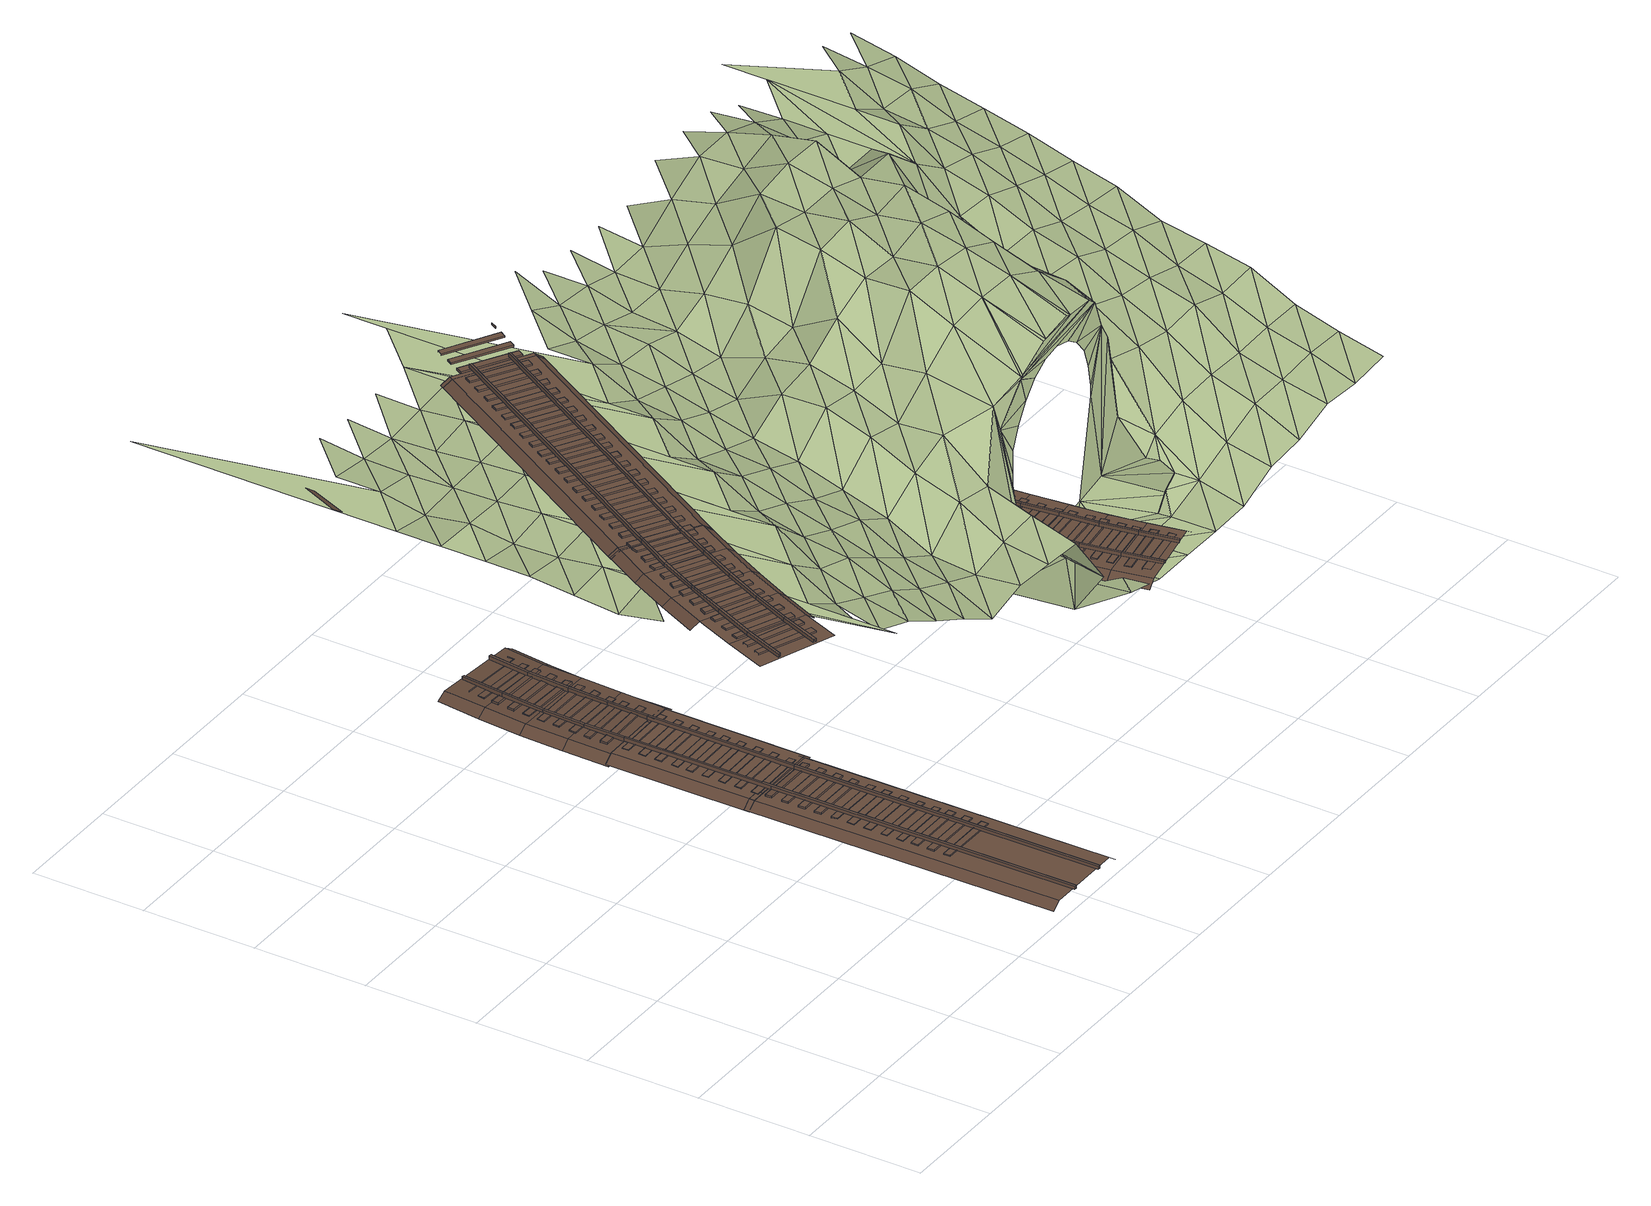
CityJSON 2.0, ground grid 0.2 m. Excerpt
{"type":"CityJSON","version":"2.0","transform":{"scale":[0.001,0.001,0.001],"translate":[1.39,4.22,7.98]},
"CityObjects":{
"railway1":{"type":"Railway","attributes":{"function":"1855"},"geometry":[{"type":"MultiSurface","lod":"3","boundaries":[[[0,1,2,3]],[[4,0,3,5]],[[1,6,7,2]],[[6,4,5,7]],[[8,9,10,11]],[[12,13,14,15]],[[16,17,15,14]],[[18,19,17,16]],[[20,21,22,23]],[[24,25,26,27]],[[28,29,30,31]],[[32,33,31,30]],[[34,35,33,32]],[[3,2,36,37]],[[5,3,37,38]],[[2,7,39,36]],[[7,5,38,39]],[[40,41,42,43]],[[9,44,45,10]],[[46,47,48,49]],[[41,50,51,42]],[[52,40,43,53]],[[50,52,53,51]],[[54,11,10,45]],[[55,8,11,54]],[[56,57,58,59]],[[60,61,62,63]],[[25,64,65,26]],[[23,22,66,57]],[[67,27,26,65]],[[68,24,27,67]],[[29,34,32,30]],[[69,70,71,72]],[[47,73,74,48]],[[75,49,48,74]],[[76,46,49,75]],[[44,55,54,45]],[[37,36,77,78]],[[43,42,79,80]],[[36,39,81,77]],[[38,37,78,82]],[[42,51,83,79]],[[53,43,80,84]],[[39,38,82,81]],[[51,53,84,83]],[[61,85,86,62]],[[87,88,89,90]],[[91,63,62,86]],[[92,60,63,91]],[[64,68,67,65]],[[59,58,93,94]],[[57,66,95,58]],[[70,96,97,71]],[[98,99,100,101]],[[102,72,71,97]],[[103,69,72,102]],[[73,76,75,74]],[[22,104,105,66]],[[88,106,107,89]],[[80,79,108,109]],[[110,111,112,113]],[[84,80,109,114]],[[79,83,115,108]],[[78,77,116,117]],[[118,90,89,107]],[[85,92,91,86]],[[82,78,117,119]],[[77,81,120,116]],[[83,84,114,115]],[[81,82,119,120]],[[121,87,90,118]],[[99,122,123,100]],[[124,101,100,123]],[[125,126,127,128]],[[96,103,102,97]],[[129,98,101,124]],[[94,93,130,131]],[[58,95,132,93]],[[111,133,134,112]],[[66,105,135,95]],[[136,113,112,134]],[[137,138,139,140]],[[106,121,118,107]],[[141,110,113,136]],[[109,108,142,143]],[[108,115,144,142]],[[114,109,143,145]],[[115,114,145,144]],[[126,146,147,127]],[[117,116,148,149]],[[131,130,150,151]],[[116,120,152,148]],[[119,117,149,153]],[[120,119,153,152]],[[122,129,124,123]],[[154,128,127,147]],[[155,156,157,158]],[[159,125,128,154]],[[160,161,162,163]],[[138,164,165,139]],[[166,140,139,165]],[[133,141,136,134]],[[93,132,167,130]],[[168,137,140,166]],[[169,170,171,172]],[[149,148,173,174]],[[95,135,175,132]],[[148,152,176,173]],[[152,153,177,176]],[[178,179,180,181]],[[156,182,183,157]],[[146,159,154,147]],[[184,158,157,183]],[[143,142,185,186]],[[187,155,158,184]],[[145,143,186,188]],[[142,144,189,185]],[[144,145,188,189]],[[161,190,191,162]],[[192,193,194,195]],[[162,191,196,163]],[[130,167,197,150]],[[197,198,151,150]],[[199,160,163,196]],[[164,168,166,165]],[[200,201,202,203]],[[179,204,205,180]],[[186,185,206,207]],[[185,189,208,206]],[[180,205,209,181]],[[189,188,210,208]],[[182,187,184,183]],[[211,178,181,209]],[[212,213,214,215]],[[132,175,216,167]],[[190,199,196,191]],[[201,217,218,202]],[[202,218,219,203]],[[220,200,203,219]],[[221,222,223,224]],[[167,216,198,197]],[[204,211,209,205]],[[213,225,226,214]],[[214,226,227,215]],[[228,212,215,227]],[[229,230,231,232]],[[217,220,219,218]],[[222,233,234,223]],[[223,234,235,224]],[[236,221,224,235]],[[237,238,239,240]],[[225,228,227,226]],[[230,241,242,231]],[[231,242,243,232]],[[244,229,232,243]],[[245,246,247,248]],[[233,236,235,234]],[[238,249,250,239]],[[239,250,251,240]],[[252,237,240,251]],[[253,254,255,256]],[[257,195,192,258]],[[241,244,243,242]],[[246,259,260,247]],[[247,260,261,248]],[[262,245,248,261]],[[263,264,265,266]],[[249,252,251,250]],[[254,267,268,255]],[[255,268,269,256]],[[270,271,272,273]],[[274,253,256,269]],[[275,276,277,278]],[[279,278,277,280]],[[281,279,280,282]],[[259,262,261,260]],[[264,283,284,265]],[[265,284,285,266]],[[286,287,288,289]],[[290,263,266,285]],[[291,258,192,193]],[[271,292,293,272]],[[267,274,269,268]],[[272,293,294,273]],[[295,270,273,294]],[[296,297,298,299]],[[300,301,186,185]],[[302,300,185,189]],[[303,302,189,188]],[[287,304,305,288]],[[283,290,285,284]],[[288,305,306,289]],[[307,286,289,306]],[[308,309,310,311]],[[292,295,294,293]],[[297,312,313,298]],[[194,314,291,193]],[[298,313,315,299]],[[316,296,299,315]],[[317,318,319,320]],[[304,307,306,305]],[[309,321,322,310]],[[310,322,323,311]],[[324,308,311,323]],[[325,326,327,328]],[[312,316,315,313]],[[318,329,330,319]],[[319,330,331,320]],[[332,317,320,331]],[[333,334,335,336]],[[321,324,323,322]],[[326,337,338,327]],[[327,338,339,328]],[[340,325,328,339]],[[341,342,343,344]],[[329,332,331,330]],[[334,345,346,335]],[[335,346,347,336]],[[348,333,336,347]],[[349,350,351,352]],[[337,340,339,338]],[[342,353,354,343]],[[343,354,355,344]],[[356,341,344,355]],[[357,358,359,360]],[[345,348,347,346]],[[350,361,362,351]],[[351,362,363,352]],[[364,349,352,363]],[[365,366,367,368]],[[369,370,371,372]],[[353,356,355,354]],[[358,373,374,359]],[[258,291,314,257]],[[375,360,359,374]],[[376,357,360,375]],[[361,364,363,362]],[[366,377,378,367]],[[379,368,367,378]],[[380,365,368,379]],[[373,376,375,374]],[[381,382,383,384]],[[385,386,384,383]],[[387,388,386,385]],[[377,380,379,378]],[[382,387,385,383]],[[389,390,391,392]]]}]},
"terrain1":{"type":"TINRelief","geometry":[{"type":"CompositeSurface","lod":"3","boundaries":[[[393,394,395]],[[396,397,394]],[[396,394,393]],[[398,399,397]],[[400,399,401]],[[393,402,396]],[[398,397,396]],[[403,401,399]],[[404,402,405]],[[406,407,405]],[[403,399,398]],[[408,400,401]],[[396,402,404]],[[404,405,407]],[[408,401,403]],[[409,410,400]],[[404,398,396]],[[411,407,406]],[[408,409,400]],[[412,400,410]],[[413,407,411]],[[413,403,398]],[[404,407,413]],[[414,410,409]],[[415,406,416]],[[413,398,404]],[[417,408,403]],[[412,410,414]],[[415,416,418]],[[419,411,406]],[[417,403,413]],[[420,409,408]],[[419,406,415]],[[420,408,417]],[[421,414,409]],[[413,411,422]],[[423,411,419]],[[420,421,409]],[[424,415,418]],[[425,426,414]],[[422,411,423]],[[422,417,413]],[[425,414,421]],[[427,424,418]],[[428,419,415]],[[429,420,417]],[[428,415,424]],[[430,426,425]],[[431,423,419]],[[429,417,422]],[[420,432,421]],[[431,419,428]],[[433,434,423]],[[435,420,429]],[[432,425,421]],[[436,424,427]],[[437,423,434]],[[432,420,435]],[[422,423,437]],[[433,423,431]],[[436,427,438]],[[439,428,424]],[[437,429,422]],[[440,434,433]],[[436,439,424]],[[441,425,432]],[[442,431,428]],[[443,435,429]],[[443,434,440]],[[437,434,443]],[[442,428,439]],[[444,433,431]],[[443,429,437]],[[445,436,438]],[[446,432,435]],[[444,431,442]],[[447,440,433]],[[446,435,443]],[[445,438,448]],[[449,439,436]],[[447,433,444]],[[450,451,440]],[[449,436,445]],[[446,452,432]],[[453,442,439]],[[454,440,451]],[[450,440,447]],[[443,440,454]],[[449,453,439]],[[455,444,442]],[[456,445,448]],[[454,446,443]],[[457,451,450]],[[455,442,453]],[[458,447,444]],[[456,448,459]],[[460,451,457]],[[461,449,445]],[[454,451,460]],[[458,444,455]],[[462,450,447]],[[461,445,456]],[[460,446,454]],[[463,453,449]],[[462,447,458]],[[464,457,450]],[[460,457,465]],[[463,449,461]],[[466,455,453]],[[467,456,459]],[[464,450,462]],[[468,465,457]],[[463,466,453]],[[469,458,455]],[[467,459,470]],[[471,461,456]],[[468,457,464]],[[460,465,472]],[[469,455,466]],[[473,462,458]],[[471,456,467]],[[474,463,461]],[[468,475,465]],[[473,458,469]],[[476,464,462]],[[474,461,471]],[[477,465,475]],[[478,466,463]],[[479,467,470]],[[476,462,473]],[[480,468,464]],[[478,463,474]],[[481,469,466]],[[482,479,470]],[[483,471,467]],[[480,464,476]],[[484,475,468]],[[478,481,466]],[[485,473,469]],[[483,467,479]],[[486,474,471]],[[484,468,480]],[[487,488,475]],[[485,469,481]],[[489,476,473]],[[486,471,483]],[[490,475,488]],[[491,478,474]],[[484,487,475]],[[479,482,492]],[[489,473,485]],[[493,480,476]],[[491,474,486]],[[494,481,478]],[[492,482,495]],[[496,488,487]],[[497,483,479]],[[493,476,489]],[[498,484,480]],[[494,478,491]],[[499,485,481]],[[497,479,492]],[[500,486,483]],[[498,480,493]],[[501,487,484]],[[494,499,481]],[[502,492,495]],[[500,483,497]],[[503,489,485]],[[504,505,495]],[[502,495,505]],[[506,491,486]],[[501,484,498]],[[507,492,502]],[[507,497,492]],[[504,502,505]],[[508,496,487]],[[503,485,499]],[[506,486,500]],[[502,504,509]],[[510,493,489]],[[497,507,511]],[[502,509,507]],[[512,497,511]],[[512,500,497]],[[507,509,511]],[[513,494,491]],[[511,509,512]],[[500,512,514]],[[501,508,487]],[[512,509,514]],[[510,489,503]],[[515,498,493]],[[513,491,506]],[[516,504,517]],[[518,499,494]],[[504,519,509]],[[520,496,508]],[[500,514,521]],[[515,501,498]],[[519,514,509]],[[514,522,523]],[[514,523,524]],[[515,493,510]],[[514,524,525]],[[518,494,513]],[[519,504,516]],[[514,519,522]],[[526,503,499]],[[527,506,500]],[[500,521,528]],[[514,525,529]],[[514,529,521]],[[530,508,501]],[[527,500,528]],[[518,526,499]],[[501,515,531]],[[532,516,517]],[[533,510,503]],[[534,513,506]],[[528,521,535]],[[536,528,535]],[[532,517,537]],[[530,501,531]],[[533,503,526]],[[532,519,516]],[[538,515,510]],[[521,539,535]],[[534,506,527]],[[521,529,539]],[[540,518,513]],[[530,541,508]],[[538,510,533]],[[542,531,515]],[[543,519,532]],[[536,544,528]],[[540,513,534]],[[526,518,545]],[[535,539,546]],[[544,527,528]],[[547,532,537]],[[542,515,538]],[[548,530,531]],[[545,518,540]],[[544,536,549]],[[550,533,526]],[[551,534,527]],[[552,543,532]],[[548,531,542]],[[535,553,536]],[[550,526,545]],[[536,554,549]],[[552,532,547]],[[555,538,533]],[[556,519,543]],[[557,544,549]],[[551,527,544]],[[558,540,534]],[[559,530,548]],[[555,533,550]],[[549,560,557]],[[561,543,552]],[[562,542,538]],[[535,546,563]],[[558,534,551]],[[564,545,540]],[[544,557,565]],[[566,552,547]],[[562,538,555]],[[567,548,542]],[[549,554,560]],[[556,543,561]],[[536,553,554]],[[564,540,558]],[[568,550,545]],[[565,557,560]],[[569,561,552]],[[570,551,544]],[[567,542,562]],[[571,563,546]],[[568,545,564]],[[566,569,552]],[[553,535,563]],[[572,555,550]],[[570,544,565]],[[554,565,560]],[[573,558,551]],[[574,548,567]],[[575,561,569]],[[576,563,571]],[[575,556,561]],[[568,572,550]],[[577,562,555]],[[570,573,551]],[[578,564,558]],[[579,563,576]],[[565,554,580]],[[577,555,572]],[[581,575,569]],[[582,567,562]],[[583,569,566]],[[578,558,573]],[[584,568,564]],[[585,556,575]],[[553,580,554]],[[586,570,565]],[[587,575,581]],[[582,562,577]],[[583,566,588]],[[583,581,569]],[[589,590,579]],[[584,564,578]],[[575,587,585]],[[591,592,556]],[[593,572,568]],[[579,590,563]],[[594,590,589]],[[586,565,580]],[[585,591,556]],[[595,573,570]],[[596,590,594]],[[581,583,587]],[[597,567,582]],[[592,590,596]],[[584,593,568]],[[598,577,572]],[[587,591,585]],[[592,591,590]],[[591,587,599]],[[595,570,586]],[[591,599,600]],[[601,599,587]],[[602,578,573]],[[587,583,601]],[[601,600,599]],[[591,600,603]],[[604,553,563]],[[591,603,605]],[[601,603,600]],[[553,604,580]],[[591,605,590]],[[598,572,593]],[[606,583,588]],[[607,582,577]],[[605,603,608]],[[595,602,573]],[[608,590,605]],[[590,604,563]],[[603,601,608]],[[609,584,578]],[[610,586,580]],[[606,588,611]],[[598,607,577]],[[612,601,583]],[[604,590,608]],[[609,578,602]],[[613,593,584]],[[604,610,580]],[[614,595,586]],[[612,583,606]],[[615,582,607]],[[608,601,616]],[[613,584,609]],[[617,598,593]],[[614,586,610]],[[602,595,618]],[[612,616,601]],[[604,608,619]],[[613,617,593]],[[620,606,611]],[[621,607,598]],[[618,595,614]],[[622,609,602]],[[619,608,616]],[[623,610,604]],[[624,620,611]],[[621,598,617]],[[625,612,606]],[[622,602,618]],[[613,609,626]],[[623,604,619]],[[627,614,610]],[[625,606,620]],[[621,628,607]],[[629,616,612]],[[626,609,622]],[[630,617,613]],[[623,627,610]],[[631,618,614]],[[629,612,625]],[[632,619,616]],[[630,613,626]],[[633,620,624]],[[634,621,617]],[[631,614,627]],[[622,618,635]],[[629,632,616]],[[636,623,619]],[[630,634,617]],[[633,624,637]],[[638,625,620]],[[635,618,631]],[[639,626,622]],[[636,619,632]],[[640,627,623]],[[633,638,620]],[[641,621,634]],[[642,629,625]],[[635,639,622]],[[643,630,626]],[[640,623,636]],[[644,631,627]],[[642,625,638]],[[645,632,629]],[[639,643,626]],[[646,634,630]],[[647,633,637]],[[640,644,627]],[[648,635,631]],[[645,629,642]],[[643,639,635]],[[649,636,632]],[[643,646,630]],[[647,637,650]],[[651,638,633]],[[648,631,644]],[[645,649,632]],[[652,640,636]],[[653,634,646]],[[651,633,647]],[[654,642,638]],[[655,635,648]],[[652,636,649]],[[656,643,635]],[[657,644,640]],[[658,635,655]],[[651,654,638]],[[659,645,642]],[[660,647,650]],[[657,640,652]],[[643,656,646]],[[661,648,644]],[[656,635,658]],[[659,642,654]],[[662,649,645]],[[663,660,650]],[[664,651,647]],[[657,661,644]],[[665,655,648]],[[662,645,659]],[[666,652,649]],[[664,647,660]],[[667,654,651]],[[665,648,661]],[[668,658,655]],[[662,666,649]],[[669,657,652]],[[667,651,664]],[[670,659,654]],[[668,655,665]],[[669,652,666]],[[671,661,657]],[[667,670,654]],[[672,658,673]],[[674,662,659]],[[668,673,658]],[[671,657,669]],[[675,665,661]],[[674,659,670]],[[676,666,662]],[[671,675,661]],[[677,668,665]],[[676,662,674]],[[678,669,666]],[[677,665,675]],[[679,673,668]],[[676,678,666]],[[680,671,669]],[[679,668,677]],[[680,669,678]],[[681,675,671]],[[679,682,673]],[[681,671,680]],[[683,677,675]],[[681,683,675]],[[684,679,677]],[[684,677,683]],[[685,679,684]]]}]},
"railway2":{"type":"Railway","attributes":{"function":"1855"},"geometry":[{"type":"MultiSurface","lod":"3","boundaries":[[[686,687,688,689]],[[690,691,692,693]],[[694,695,696,697]],[[698,699,700,701]],[[702,703,704,705]],[[706,707,708,709]],[[710,711,712,713]],[[714,711,710,715]],[[715,716,717,714]],[[718,719,720,721]],[[722,723,724,725]],[[691,726,727,692]],[[728,693,692,727]],[[729,690,693,728]],[[730,731,732,733]],[[695,734,735,696]],[[736,697,696,735]],[[737,694,697,736]],[[699,738,739,700]],[[740,741,742,743]],[[744,701,700,739]],[[689,688,745,746]],[[747,698,701,744]],[[703,748,749,704]],[[750,751,752,753]],[[754,705,704,749]],[[755,702,705,754]],[[707,756,757,708]],[[758,759,760,761]],[[762,709,708,757]],[[763,706,709,762]],[[719,764,765,720]],[[766,767,768,769]],[[770,721,720,765]],[[771,718,721,770]],[[772,773,774,775]],[[776,777,778,779]],[[723,780,781,724]],[[782,783,776,779]],[[784,725,724,781]],[[785,783,782,786]],[[726,729,728,727]],[[787,722,725,784]],[[788,789,790,791]],[[792,793,794,795]],[[731,796,797,732]],[[798,733,732,797]],[[799,730,733,798]],[[734,737,736,735]],[[800,801,802,803]],[[741,804,805,742]],[[806,743,742,805]],[[738,747,744,739]],[[807,740,743,806]],[[808,809,810,811]],[[751,812,813,752]],[[814,753,752,813]],[[748,755,754,749]],[[815,750,753,814]],[[816,817,818,819]],[[759,820,821,760]],[[822,761,760,821]],[[756,763,762,757]],[[823,758,761,822]],[[824,825,826,827]],[[767,828,829,768]],[[830,769,768,829]],[[764,771,770,765]],[[831,766,769,830]],[[745,832,833,746]],[[834,794,793,835]],[[773,836,837,774]],[[838,839,840,841]],[[842,843,844,845]],[[746,689,686,833]],[[846,775,774,837]],[[847,842,845,848]],[[849,772,775,846]],[[850,847,848,851]],[[780,787,784,781]],[[852,853,854,855]],[[856,857,858,859]],[[789,860,861,790]],[[862,791,790,861]],[[863,788,791,862]],[[796,799,798,797]],[[801,864,865,802]],[[866,867,868,869]],[[870,803,802,865]],[[871,800,803,870]],[[804,807,806,805]],[[809,872,873,810]],[[874,811,810,873]],[[875,808,811,874]],[[876,877,878,879]],[[812,815,814,813]],[[817,880,881,818]],[[855,854,882,883]],[[884,819,818,881]],[[795,794,834,885]],[[886,816,819,884]],[[887,888,889,890]],[[820,823,822,821]],[[825,891,892,826]],[[893,827,826,892]],[[894,824,827,893]],[[895,896,897,898]],[[828,831,830,829]],[[899,900,901,902]],[[900,903,904,901]],[[839,905,906,840]],[[903,907,908,904]],[[909,841,840,906]],[[836,849,846,837]],[[910,838,841,909]],[[911,912,913,914]],[[857,915,916,858]],[[917,859,858,916]],[[918,856,859,917]],[[860,863,862,861]],[[883,882,919,920]],[[921,922,923,924]],[[925,926,924,923]],[[867,927,928,868]],[[929,930,931,932]],[[933,926,925,934]],[[935,869,868,928]],[[936,866,869,935]],[[864,871,870,865]],[[937,938,853,852]],[[885,795,792,939]],[[902,901,940,941]],[[901,904,942,940]],[[904,908,943,942]],[[944,945,946,947]],[[872,875,874,873]],[[877,948,949,878]],[[950,879,878,949]],[[951,876,879,950]],[[853,938,952,854]],[[953,954,955,956]],[[880,886,884,881]],[[888,957,958,889]],[[959,890,889,958]],[[960,887,890,959]],[[920,919,961,962]],[[891,894,893,892]],[[896,963,964,897]],[[965,898,897,964]],[[966,967,968,969]],[[970,895,898,965]],[[941,940,971,972]],[[940,942,973,971]],[[905,910,909,906]],[[942,943,974,973]],[[912,975,976,913]],[[977,978,931,930]],[[979,914,913,976]],[[854,952,980,882]],[[981,982,983,984]],[[985,911,914,979]],[[915,918,917,916]],[[986,987,988,989]],[[885,834,835,939]],[[987,990,991,988]],[[990,992,993,991]],[[994,932,931,978]],[[995,929,932,994]],[[927,936,935,928]],[[945,996,997,946]],[[998,947,946,997]],[[999,944,947,998]],[[972,971,1000,1001]],[[948,951,950,949]],[[971,973,1002,1000]],[[973,974,1003,1002]],[[954,1004,1005,955]],[[882,980,1006,919]],[[989,988,1007,1008]],[[1009,956,955,1005]],[[988,991,1010,1007]],[[1011,953,956,1009]],[[991,993,1012,1010]],[[957,960,959,958]],[[967,1013,1014,968]],[[963,970,965,964]],[[1015,969,968,1014]],[[1016,966,969,1015]],[[982,1017,1018,983]],[[975,985,979,976]],[[1019,984,983,1018]],[[938,937,1020,952]],[[1021,981,984,1019]],[[1008,1007,1022,1023]],[[1007,1010,1024,1022]],[[919,1006,1025,961]],[[1010,1012,1026,1024]],[[977,995,994,978]],[[1027,1028,1029,1030]],[[996,999,998,997]],[[952,1020,1031,980]],[[1004,1011,1009,1005]],[[1023,1022,1032,1033]],[[1022,1024,1034,1032]],[[1024,1026,1035,1034]],[[1013,1016,1015,1014]],[[1017,1021,1019,1018]],[[980,1031,1036,1006]],[[1028,1037,1038,1029]],[[1006,1036,1039,1025]]]}]},
"railway3":{"type":"Railway","attributes":{"function":"1855"},"geometry":[{"type":"MultiSurface","lod":"3","boundaries":[[[1040,1041,1042,1043]],[[1043,1042,1044,1045]],[[1045,1044,1046,1047]],[[1048,1049,1050,1051]],[[1052,1053,1054,1055]],[[1056,1057,1058,1059]],[[1047,1046,1060,1061]],[[1062,1063,1064,1065]],[[1066,1067,1068,1069]],[[1070,1071,1072,1073]],[[1067,1074,1075,1068]],[[1074,1076,1077,1075]],[[1078,1079,1080,1081]],[[1061,1060,1082,1083]],[[1069,1068,1084,1085]],[[1068,1075,1086,1084]],[[1087,1088,1089,1090]],[[1075,1077,1091,1086]],[[1092,1093,1094,1095]],[[1085,1084,1096,1097]],[[1084,1086,1098,1096]],[[1083,1082,1099,1100]],[[1086,1091,1101,1098]],[[1102,1103,1104,1105]],[[1106,1107,1108,1109]],[[1110,1111,1112,1113]],[[1097,1096,1114,1115]],[[1116,1117,1111,1110]],[[1041,1118,1119,1042]],[[1049,1120,1121,1050]],[[1096,1098,1122,1114]],[[1123,1051,1050,1121]],[[1124,1048,1051,1123]],[[1098,1101,1125,1122]],[[1126,1127,1128,1129]],[[1053,1130,1131,1054]],[[1132,1055,1054,1131]],[[1133,1052,1055,1132]],[[1057,1134,1135,1058]],[[1042,1119,1136,1044]],[[1137,1059,1058,1135]],[[1138,1056,1059,1137]],[[1139,1140,1141,1142]],[[1063,1143,1144,1064]],[[1145,1065,1064,1144]],[[1146,1062,1065,1145]],[[1115,1114,1147,1148]],[[1114,1122,1149,1147]],[[1071,1150,1151,1072]],[[1152,1073,1072,1151]],[[1122,1125,1153,1149]],[[1154,1070,1073,1152]],[[1155,1156,1157,1158]],[[1044,1136,1159,1046]],[[1079,1160,1161,1080]],[[1162,1081,1080,1161]],[[1163,1078,1081,1162]],[[1088,1164,1165,1089]],[[1166,1090,1089,1165]],[[1148,1147,1167,1168]],[[1169,1087,1090,1166]],[[1170,1171,1172,1173]],[[1147,1149,1174,1167]],[[1171,1175,1176,1172]],[[1149,1153,1177,1174]],[[1093,1178,1179,1094]],[[1046,1159,1180,1060]],[[1175,1181,1182,1176]],[[1183,1095,1094,1179]],[[1184,1092,1095,1183]],[[1173,1172,1185,1186]],[[1103,1187,1188,1104]],[[1172,1176,1189,1185]],[[1190,1105,1104,1188]],[[1191,1102,1105,1190]],[[1176,1182,1192,1189]],[[1107,1193,1194,1108]],[[1195,1109,1108,1194]],[[1196,1106,1109,1195]],[[1060,1180,1197,1082]],[[1186,1185,1198,1199]],[[1200,1116,1110,1113]],[[1185,1189,1201,1198]],[[1127,1202,1203,1128]],[[1120,1124,1123,1121]],[[1189,1192,1204,1201]],[[1205,1129,1128,1203]],[[1206,1126,1129,1205]],[[1130,1133,1132,1131]],[[1140,1207,1208,1141]],[[1134,1138,1137,1135]],[[1209,1142,1141,1208]],[[1082,1197,1210,1099]],[[1199,1198,1211,1212]],[[1213,1139,1142,1209]],[[1198,1201,1214,1211]],[[1143,1146,1145,1144]],[[1201,1204,1215,1214]],[[1156,1216,1217,1157]],[[1210,1218,1100,1099]],[[1219,1158,1157,1217]],[[1150,1154,1152,1151]],[[1220,1155,1158,1219]],[[1160,1163,1162,1161]],[[1118,1221,1222,1119]],[[1212,1211,1223,1224]],[[1164,1169,1166,1165]],[[1211,1214,1225,1223]],[[1214,1215,1226,1225]],[[1178,1184,1183,1179]],[[1119,1222,1227,1136]],[[1224,1223,1228,1229]],[[1187,1191,1190,1188]],[[1223,1225,1230,1228]],[[1225,1226,1231,1230]],[[1136,1227,1232,1159]],[[1193,1196,1195,1194]],[[1202,1206,1205,1203]],[[1159,1232,1233,1180]],[[1207,1213,1209,1208]],[[1216,1220,1219,1217]],[[1180,1233,1234,1197]],[[1197,1234,1218,1210]]]}]},
"railway4":{"type":"Railway","attributes":{"function":"1855"},"geometry":[{"type":"MultiSurface","lod":"3","boundaries":[[[1235,1236,1237,1238]],[[1239,1240,1241,1242]],[[1238,1237,1243,1244]],[[1245,1246,1247,1248]],[[1249,1250,1251,1252]],[[1253,1254,1255,1256]],[[1254,1257,1258,1255]],[[1257,1259,1260,1258]],[[1244,1243,1261,1262]],[[1263,1264,1265,1266]],[[1267,1268,1269,1270]],[[1271,1272,1236,1235]],[[1273,1274,1275,1276]],[[1240,1277,1278,1241]],[[1240,1239,1279,1277]],[[1280,1242,1241,1278]],[[1279,1239,1242,1280]],[[1262,1261,1281,1282]],[[1236,1272,1283,1237]],[[1256,1255,1284,1285]],[[1255,1258,1286,1284]],[[1246,1287,1288,1247]],[[1258,1260,1289,1286]],[[1290,1291,1292,1293]],[[1246,1245,1294,1287]],[[1295,1248,1247,1288]],[[1294,1245,1248,1295]],[[1250,1296,1297,1251]],[[1298,1252,1251,1297]],[[1250,1249,1299,1296]],[[1300,1301,1302,1303]],[[1299,1249,1252,1298]],[[1237,1283,1304,1243]],[[1264,1305,1306,1265]],[[1264,1263,1307,1305]],[[1308,1266,1265,1306]],[[1307,1263,1266,1308]],[[1309,1310,1311,1312]],[[1313,1314,1315,1316]],[[1282,1281,1317,1318]],[[1314,1319,1320,1315]],[[1319,1321,1322,1320]],[[1268,1323,1324,1269]],[[1268,1267,1325,1323]],[[1326,1270,1269,1324]],[[1325,1267,1270,1326]],[[1285,1284,1327,1328]],[[1329,1330,1331,1332]],[[1284,1286,1333,1327]],[[1286,1289,1334,1333]],[[1274,1335,1336,1275]],[[1337,1276,1275,1336]],[[1274,1273,1338,1335]],[[1243,1304,1339,1261]],[[1338,1273,1276,1337]],[[1277,1279,1280,1278]],[[1340,1341,1342,1343]],[[1316,1315,1344,1345]],[[1291,1346,1347,1292]],[[1315,1320,1348,1344]],[[1291,1290,1349,1346]],[[1350,1293,1292,1347]],[[1320,1322,1351,1348]],[[1349,1290,1293,1350]],[[1287,1294,1295,1288]],[[1318,1317,1352,1353]],[[1301,1354,1355,1302]],[[1356,1357,1358,1359]],[[1296,1299,1298,1297]],[[1360,1303,1302,1355]],[[1301,1300,1361,1354]],[[1328,1327,1362,1363]],[[1361,1300,1303,1360]],[[1327,1333,1364,1362]],[[1333,1334,1365,1364]],[[1261,1339,1366,1281]],[[1310,1367,1368,1311]],[[1272,1271,1369,1283]],[[1345,1344,1370,1371]],[[1305,1307,1308,1306]],[[1372,1373,1374,1375]],[[1310,1309,1376,1367]],[[1377,1312,1311,1368]],[[1344,1348,1378,1370]],[[1348,1351,1379,1378]],[[1376,1309,1312,1377]],[[1323,1325,1326,1324]],[[1330,1380,1381,1331]],[[1330,1329,1382,1380]],[[1383,1332,1331,1381]],[[1384,1385,1386,1387]],[[1382,1329,1332,1383]],[[1335,1338,1337,1336]],[[1353,1352,1388,1389]],[[1283,1369,1390,1304]],[[1341,1391,1392,1342]],[[1363,1362,1393,1394]],[[1362,1364,1395,1393]],[[1341,1340,1396,1391]],[[1397,1343,1342,1392]],[[1371,1370,1398,1399]],[[1281,1366,1400,1317]],[[1364,1365,1401,1395]],[[1370,1378,1402,1398]],[[1396,1340,1343,1397]],[[1403,1404,1405,1406]],[[1378,1379,1407,1402]],[[1346,1349,1350,1347]],[[1357,1408,1409,1358]],[[1357,1356,1410,1408]],[[1411,1359,1358,1409]],[[1354,1361,1360,1355]],[[1410,1356,1359,1411]],[[1412,1413,1414,1415]],[[1304,1390,1416,1339]],[[1373,1417,1418,1374]],[[1373,1372,1419,1417]],[[1420,1375,1374,1418]],[[1367,1376,1377,1368]],[[1419,1372,1375,1420]],[[1399,1398,1421,1422]],[[1398,1402,1423,1421]],[[1389,1388,1424,1425]],[[1394,1393,1426,1427]],[[1317,1400,1428,1352]],[[1402,1407,1429,1423]],[[1430,1431,1432,1433]],[[1393,1395,1434,1426]],[[1395,1401,1435,1434]],[[1385,1436,1437,1386]],[[1385,1384,1438,1436]],[[1439,1387,1386,1437]],[[1380,1382,1383,1381]],[[1438,1384,1387,1439]],[[1339,1416,1440,1366]],[[1404,1441,1442,1405]],[[1443,1444,1445,1446]],[[1391,1396,1397,1392]],[[1447,1406,1405,1442]],[[1404,1403,1448,1441]],[[1448,1403,1406,1447]],[[1422,1421,1449,1450]],[[1421,1423,1451,1449]],[[1408,1410,1411,1409]],[[1413,1452,1453,1414]],[[1423,1429,1454,1451]],[[1352,1428,1455,1388]],[[1413,1412,1456,1452]],[[1457,1415,1414,1453]],[[1427,1426,1458,1459]],[[1456,1412,1415,1457]],[[1426,1434,1460,1458]],[[1434,1435,1461,1460]],[[1417,1419,1420,1418]],[[1366,1440,1462,1400]],[[1431,1463,1464,1432]],[[1431,1430,1465,1463]],[[1466,1433,1432,1464]],[[1465,1430,1433,1466]],[[1436,1438,1439,1437]],[[1444,1467,1468,1445]],[[1450,1449,1469,1470]],[[1449,1451,1471,1469]],[[1444,1443,1472,1467]],[[1473,1446,1445,1468]],[[1451,1454,1474,1471]],[[1472,1443,1446,1473]],[[1441,1448,1447,1442]],[[1388,1455,1475,1424]],[[1400,1462,1476,1428]],[[1477,1478,1479,1480]],[[1481,1482,1480,1479]],[[1477,1483,1484,1478]],[[1452,1456,1457,1453]],[[1470,1469,1485,1486]],[[1463,1465,1466,1464]],[[1469,1471,1487,1485]],[[1471,1474,1488,1487]],[[1428,1476,1489,1455]],[[1467,1472,1473,1468]],[[1478,1484,1481,1479]],[[1455,1489,1490,1475]]]}]}
},
"vertices":[
[37,204,674],[37,204,680],[65,278,680],[65,278,674],[41,204,674],[69,276,674],[41,204,680],[69,276,680],[55,299,671],[51,289,671],[51,289,674],[55,299,674],[31,236,671],[132,196,671],[132,196,674],[31,236,674],[136,208,674],[35,246,674],[136,208,671],[35,246,671],[5,217,671],[140,168,671],[166,236,671],[33,291,671],[67,326,671],[63,315,671],[63,315,674],[67,326,674],[41,262,671],[142,224,671],[142,224,674],[41,262,674],[146,236,674],[45,273,674],[146,236,671],[45,273,671],[97,350,680],[97,350,674],[101,347,674],[101,347,680],[101,182,674],[101,182,680],[128,252,680],[128,252,674],[150,246,671],[150,246,674],[79,353,671],[75,342,671],[75,342,674],[79,353,674],[106,180,680],[132,251,680],[106,180,674],[132,251,674],[156,257,674],[156,257,671],[49,371,660],[63,363,671],[97,436,671],[83,443,660],[91,379,671],[85,368,671],[85,368,674],[91,379,674],[162,273,671],[162,273,674],[196,305,671],[166,284,674],[166,284,671],[103,406,671],[97,395,671],[97,395,674],[103,406,674],[174,301,671],[174,301,674],[178,312,674],[178,312,671],[130,419,680],[130,419,674],[158,321,680],[158,321,674],[132,419,680],[132,419,674],[162,320,680],[162,320,674],[184,323,671],[184,323,674],[116,433,671],[110,422,671],[110,422,674],[116,433,674],[188,334,674],[188,334,671],[132,507,671],[118,514,660],[227,373,671],[196,350,671],[196,350,674],[128,457,671],[122,447,671],[122,447,674],[128,457,674],[201,360,674],[201,360,671],[180,230,660],[210,299,660],[209,376,671],[209,376,674],[190,390,680],[190,390,674],[142,484,671],[136,473,671],[136,473,674],[142,484,674],[195,389,674],[195,389,680],[164,490,680],[164,490,674],[214,387,674],[168,488,674],[168,488,680],[214,387,671],[219,398,671],[219,398,674],[225,408,674],[154,510,671],[150,499,671],[150,499,674],[154,510,674],[225,408,671],[172,576,671],[158,584,660],[261,439,671],[233,424,671],[233,424,674],[241,366,660],[237,435,674],[168,534,671],[162,523,671],[162,523,674],[168,534,674],[237,435,671],[225,458,680],[225,458,674],[229,456,680],[229,456,674],[245,450,671],[245,450,674],[202,556,680],[202,556,674],[174,581,671],[160,589,660],[205,554,680],[205,554,674],[251,461,674],[182,560,671],[178,549,671],[178,549,674],[182,560,674],[251,461,671],[190,574,671],[184,563,671],[184,563,674],[190,574,674],[257,471,671],[257,471,674],[263,482,674],[297,504,671],[263,482,671],[35,1006,671],[51,1000,660],[79,1068,660],[65,1074,671],[206,562,680],[206,562,674],[275,432,660],[209,560,680],[209,560,674],[206,599,671],[200,589,671],[200,589,674],[206,599,674],[271,497,671],[271,497,674],[277,507,674],[259,521,680],[259,521,674],[277,507,671],[263,519,674],[263,519,680],[279,509,671],[279,509,674],[170,573,671],[295,501,671],[309,493,660],[156,581,660],[285,520,674],[298,506,671],[312,498,660],[285,520,671],[221,625,671],[215,615,671],[215,615,674],[221,625,674],[294,535,671],[294,535,674],[263,528,680],[263,528,674],[267,526,680],[300,545,674],[267,526,674],[300,545,671],[235,651,671],[230,640,671],[230,640,674],[235,651,674],[311,496,660],[309,561,671],[309,561,674],[315,571,674],[315,571,671],[251,676,671],[245,666,671],[245,666,674],[251,676,674],[323,586,671],[323,586,674],[329,597,674],[329,597,671],[265,702,671],[259,692,671],[259,692,674],[265,702,674],[338,612,671],[338,612,674],[344,622,674],[344,622,671],[279,728,671],[273,717,671],[273,717,674],[279,728,674],[353,638,671],[353,638,674],[359,648,674],[359,648,671],[295,753,671],[289,743,671],[289,743,674],[295,753,674],[368,663,671],[368,663,674],[374,674,674],[374,674,671],[310,779,671],[304,768,671],[304,768,674],[310,779,674],[435,1064,660],[449,1056,671],[382,689,671],[382,689,674],[388,699,674],[388,699,671],[325,804,671],[319,794,671],[319,794,674],[325,804,674],[396,714,671],[396,714,674],[402,725,674],[337,827,671],[331,816,671],[331,816,674],[337,827,674],[402,725,671],[483,1043,674],[201,555,674],[201,555,680],[483,1043,680],[487,1041,680],[205,553,680],[487,1041,674],[205,553,674],[412,740,671],[412,740,674],[418,750,674],[352,852,671],[346,842,671],[346,842,674],[352,852,674],[418,750,671],[574,984,671],[425,762,671],[425,762,674],[431,773,674],[431,773,671],[366,878,671],[360,868,671],[360,868,674],[366,878,674],[542,1009,680],[542,1009,674],[545,1007,680],[545,1007,674],[440,788,671],[440,788,674],[446,798,674],[446,798,671],[382,904,671],[376,893,671],[376,893,674],[382,904,674],[455,814,671],[455,814,674],[588,976,660],[461,824,674],[461,824,671],[396,929,671],[390,919,671],[390,919,674],[396,929,674],[469,839,671],[469,839,674],[475,850,674],[475,850,671],[410,955,671],[404,944,671],[404,944,674],[410,955,674],[484,865,671],[484,865,674],[489,875,674],[489,875,671],[426,980,671],[420,970,671],[420,970,674],[426,980,674],[499,890,671],[499,890,674],[505,901,674],[505,901,671],[441,1006,671],[435,996,671],[435,996,674],[441,1006,674],[513,916,671],[513,916,674],[519,926,674],[519,926,671],[456,1032,671],[450,1021,671],[450,1021,674],[456,1032,674],[529,942,671],[529,942,674],[535,952,674],[535,952,671],[471,1058,671],[465,1047,671],[465,1047,674],[471,1058,674],[543,967,671],[543,967,674],[549,978,674],[549,978,671],[485,1083,671],[480,1073,671],[480,1073,674],[485,1083,674],[570,977,671],[445,1049,671],[431,1057,660],[584,969,660],[558,993,671],[558,993,674],[564,1004,674],[564,1004,671],[573,1019,671],[573,1019,674],[579,1029,674],[579,1029,671],[493,1099,671],[588,1045,671],[588,1045,674],[493,1099,674],[594,1055,674],[499,1109,674],[594,1055,671],[499,1109,671],[603,1070,671],[609,1081,671],[609,1081,674],[603,1070,674],
[130,500,660],[49,500,645],[49,419,660],[130,580,660],[49,580,652],[130,660,650],[49,660,660],[49,820,660],[49,740,660],[210,100,660],[130,740,648],[210,660,660],[210,180,660],[289,260,616],[210,260,660],[130,820,658],[130,900,645],[49,900,660],[289,339,660],[49,1380,660],[210,740,660],[130,980,660],[370,260,584],[289,180,596],[210,820,654],[370,180,568],[370,339,609],[210,900,652],[210,980,648],[289,820,660],[370,419,660],[450,260,554],[210,1060,650],[130,1060,660],[450,180,526],[450,339,586],[289,900,655],[210,1140,660],[450,419,597],[289,1060,644],[450,500,615],[370,500,660],[289,980,648],[529,260,514],[370,900,660],[529,180,487],[529,339,543],[450,580,660],[289,1140,652],[529,419,567],[370,980,660],[529,500,587],[610,260,482],[370,1060,652],[529,580,609],[610,180,443],[610,339,501],[529,660,613],[450,660,660],[370,1140,654],[610,419,541],[450,1060,660],[610,500,552],[690,260,453],[529,740,660],[610,580,580],[690,180,461],[450,1140,660],[690,339,461],[610,660,587],[690,419,501],[610,740,612],[529,820,660],[690,500,525],[770,260,468],[610,820,622],[690,580,549],[770,180,456],[770,339,514],[529,1220,660],[690,660,564],[770,419,539],[610,900,660],[690,740,584],[529,1300,660],[770,500,577],[850,260,474],[690,820,603],[770,580,603],[850,180,450],[850,339,500],[690,900,616],[770,660,600],[850,419,565],[690,980,632],[610,980,660],[770,740,564],[610,1380,660],[850,500,559],[929,260,365],[770,820,583],[850,580,591],[929,180,347],[690,1060,660],[929,339,392],[770,900,609],[850,660,612],[929,379,587],[770,980,618],[949,260,344],[850,740,596],[952,246,254],[952,246,339],[929,500,607],[948,278,346],[770,1060,626],[937,371,254],[850,820,570],[941,339,376],[940,345,418],[929,580,597],[937,371,543],[850,900,590],[1030,257,254],[1009,180,276],[929,660,652],[1016,379,254],[770,1140,660],[1008,379,594],[977,374,421],[977,374,442],[981,376,481],[998,377,517],[929,740,609],[1009,500,650],[1009,379,599],[1025,381,546],[850,1060,618],[850,980,597],[1090,260,254],[929,820,623],[1009,580,686],[1009,379,594],[1014,379,599],[1090,180,257],[929,900,615],[1058,385,568],[1009,660,682],[850,1140,618],[929,980,596],[1090,339,254],[1090,500,658],[1009,740,706],[1096,390,580],[1170,180,257],[929,1060,600],[1090,389,616],[1009,820,719],[1090,580,687],[1170,260,254],[1250,408,597],[1183,400,610],[1009,900,660],[1215,403,254],[1097,390,616],[1090,660,677],[929,1140,612],[1170,398,616],[1170,339,254],[1009,980,634],[1271,411,581],[1090,740,715],[1170,500,654],[1250,180,257],[1009,1060,603],[1090,820,703],[1250,260,256],[1170,580,677],[1135,395,580],[1090,900,709],[1170,660,695],[1009,1140,613],[1250,283,254],[1174,398,568],[1090,980,664],[1170,740,682],[1207,403,546],[1250,500,619],[1276,286,282],[1090,1060,645],[1330,260,279],[1170,820,703],[1309,291,254],[1250,580,645],[1309,291,293],[1330,180,259],[1233,406,517],[1294,414,526],[1294,414,254],[1255,408,421],[1170,900,721],[1248,408,481],[1250,660,673],[1255,408,442],[1090,1140,606],[1170,980,684],[1306,315,309],[1303,339,307],[1330,339,334],[1250,740,693],[1298,387,368],[1330,500,559],[1296,403,507],[1409,260,305],[1170,1060,680],[1330,419,445],[1250,820,680],[1330,580,565],[1409,180,288],[1409,339,353],[1250,900,719],[1330,660,581],[1170,1140,645],[1409,419,424],[1250,980,703],[1330,740,600],[1409,500,472],[1490,260,331],[1250,1060,680],[1330,820,680],[1409,580,498],[1490,180,293],[1490,339,357],[1330,900,619],[1409,660,512],[1250,1140,655],[1490,419,408],[1330,980,648],[1409,740,551],[1490,500,446],[1570,260,331],[1330,1060,655],[1409,820,619],[1490,580,488],[1570,180,315],[1570,339,353],[1409,900,619],[1490,660,510],[1330,1140,647],[1570,419,413],[1409,980,619],[1490,740,545],[1570,500,434],[1409,1060,619],[1650,260,337],[1490,820,567],[1570,580,459],[1650,180,309],[1650,339,356],[1570,660,482],[1409,1140,616],[1650,419,391],[1490,900,619],[1490,1140,619],[1570,740,519],[1490,980,619],[1650,500,414],[1730,260,333],[1570,820,549],[1650,580,450],[1730,180,315],[1730,339,355],[1570,900,568],[1650,660,469],[1730,419,395],[1570,980,577],[1650,740,496],[1730,500,411],[1650,820,520],[1490,1220,619],[1570,1060,619],[1730,580,424],[1650,900,539],[1730,660,459],[1650,980,570],[1730,740,478],[1650,1060,583],[1730,820,501],[1730,900,519],[1650,1140,593],[1730,980,536],[1730,1060,559],[1730,1140,574],
[519,570,15],[519,12,20],[535,12,32],[535,571,26],[554,232,30],[554,220,30],[554,220,32],[554,232,32],[554,262,30],[554,249,30],[554,249,32],[554,262,32],[554,291,30],[554,278,30],[554,278,32],[554,291,32],[554,317,29],[554,305,29],[554,305,30],[554,317,30],[554,345,29],[554,334,29],[554,334,30],[554,345,30],[572,7,39],[572,571,35],[572,571,29],[572,7,33],[576,571,35],[576,7,39],[576,7,33],[576,571,29],[554,376,29],[554,363,29],[554,363,30],[554,376,30],[554,406,29],[554,393,29],[554,393,30],[554,406,30],[662,220,30],[662,220,32],[662,232,32],[662,232,30],[554,435,27],[554,423,29],[554,423,30],[554,435,30],[662,249,30],[662,249,32],[662,262,32],[662,262,30],[662,278,30],[662,278,32],[554,465,27],[554,453,27],[554,453,30],[554,465,30],[662,291,32],[679,12,32],[679,571,26],[662,291,30],[662,305,29],[662,305,30],[554,494,27],[554,482,27],[554,482,30],[554,494,30],[662,317,30],[662,317,29],[662,334,29],[662,334,30],[554,524,27],[554,512,27],[554,512,30],[554,524,30],[662,345,30],[662,345,29],[662,363,29],[662,363,30],[554,554,26],[554,542,27],[554,542,30],[554,554,29],[662,376,30],[662,376,29],[553,578,26],[553,566,26],[553,566,27],[553,578,27],[639,571,35],[639,571,29],[639,7,33],[639,7,39],[662,393,29],[662,393,30],[643,7,39],[643,571,35],[662,406,30],[643,571,29],[643,7,33],[662,406,29],[553,608,26],[553,596,26],[553,596,27],[553,608,27],[519,819,13],[519,561,14],[535,561,26],[535,819,25],[662,423,29],[662,423,30],[662,435,30],[662,435,27],[553,637,26],[553,625,26],[553,625,27],[553,637,27],[662,453,27],[662,453,30],[662,465,30],[662,465,27],[553,667,26],[553,655,26],[553,655,27],[553,667,27],[662,482,27],[662,482,30],[662,494,30],[662,494,27],[553,696,26],[553,684,26],[553,684,27],[553,696,27],[662,512,27],[662,512,30],[662,524,30],[662,524,27],[553,722,26],[553,710,26],[553,710,27],[553,722,27],[662,542,27],[662,542,30],[662,554,29],[662,554,26],[695,12,20],[695,570,15],[679,561,29],[695,561,18],[661,566,29],[661,566,30],[553,752,26],[553,740,26],[553,740,27],[553,752,27],[571,819,33],[571,819,27],[571,555,29],[571,555,35],[661,578,30],[575,819,33],[575,555,35],[661,578,29],[575,819,27],[575,555,29],[519,814,10],[535,814,23],[537,898,22],[521,898,9],[553,781,26],[553,769,26],[553,769,27],[553,781,27],[661,596,29],[661,596,30],[661,608,30],[661,608,29],[661,625,29],[661,625,30],[553,811,26],[553,799,26],[553,799,27],[553,811,27],[661,637,30],[661,637,29],[661,655,29],[661,655,30],[661,667,30],[661,667,29],[554,851,23],[554,839,23],[554,839,26],[554,851,26],[661,684,29],[661,684,30],[541,977,20],[525,978,8],[661,696,30],[679,819,29],[661,696,29],[555,881,23],[554,869,23],[554,869,26],[555,881,25],[661,710,29],[661,710,30],[661,722,30],[661,722,29],[556,908,23],[555,896,23],[555,896,25],[555,908,25],[571,807,26],[571,807,33],[572,892,32],[573,892,26],[575,807,33],[576,891,32],[661,740,27],[661,740,30],[575,807,27],[576,891,26],[661,752,30],[661,752,27],[557,938,23],[556,926,23],[556,926,25],[557,938,25],[661,769,27],[661,769,30],[661,781,30],[661,781,27],[548,1055,20],[533,1057,7],[638,819,30],[638,555,30],[638,555,36],[638,819,36],[642,555,36],[642,819,36],[661,799,27],[661,799,30],[559,967,22],[558,955,22],[558,956,23],[559,968,23],[642,819,30],[642,555,30],[661,811,30],[661,811,27],[695,811,20],[679,812,30],[695,819,17],[576,969,30],[576,968,25],[580,968,30],[580,968,25],[561,995,22],[560,983,22],[560,983,23],[561,995,23],[662,837,30],[662,837,32],[662,849,32],[662,849,30],[681,893,30],[563,1024,20],[562,1012,20],[562,1012,23],[563,1024,23],[662,867,29],[662,867,30],[662,879,30],[662,879,29],[558,1134,18],[543,1136,6],[662,891,29],[662,891,30],[662,903,30],[566,1054,20],[565,1042,20],[565,1042,23],[566,1054,23],[662,903,29],[583,1046,30],[583,1046,23],[587,1046,30],[587,1045,23],[663,920,27],[663,920,30],[666,950,27],[666,950,30],[665,932,30],[685,967,29],[570,1081,20],[568,1069,20],[568,1069,22],[569,1081,22],[665,932,27],[638,806,30],[638,806,36],[639,892,36],[641,892,30],[642,806,36],[643,892,36],[642,806,30],[643,892,30],[666,962,30],[666,962,27],[667,973,27],[667,974,30],[667,985,29],[667,985,26],[592,1124,29],[593,1124,23],[596,1123,29],[596,1123,23],[670,1003,26],[670,1003,29],[691,1040,26],[643,965,35],[643,965,27],[671,1015,29],[647,965,35],[671,1015,26],[647,965,29],[671,1032,26],[671,1033,29],[673,1044,27],[674,1044,26],[675,1056,26],[675,1056,27],[675,1068,27],[697,892,18],[677,1068,26],[650,1042,33],[650,1042,26],[654,1041,33],[699,1114,26],[654,1041,27],[572,1099,20],[679,1085,26],[679,1085,27],[572,1099,22],[701,966,17],[659,1117,32],[659,1117,26],[663,1116,33],[663,1116,26],[707,1038,16],[679,1097,26],[679,1097,27],[717,1112,15],
[1057,177,256],[1073,180,267],[1061,249,266],[1045,246,254],[1050,321,264],[1034,318,253],[1042,390,263],[1028,389,251],[1081,238,266],[1082,225,267],[1082,225,269],[1081,238,267],[1076,267,266],[1078,256,266],[1078,256,267],[1076,267,267],[1073,294,264],[1074,283,266],[1074,283,267],[1073,294,267],[1038,462,262],[1022,461,250],[1069,323,264],[1070,312,264],[1070,312,267],[1069,323,267],[1109,185,272],[1109,185,277],[1097,254,276],[1097,254,270],[1066,350,264],[1066,339,264],[1066,339,266],[1066,350,266],[1113,185,277],[1101,254,276],[1113,185,272],[1101,254,270],[1062,381,264],[1064,369,264],[1064,369,266],[1062,381,266],[1036,531,260],[1020,531,248],[1086,323,275],[1086,323,269],[1090,323,275],[1061,408,263],[1061,395,263],[1061,395,264],[1061,408,264],[1090,323,269],[1058,438,262],[1058,426,263],[1058,426,264],[1058,438,264],[1080,390,273],[1080,390,267],[1084,390,273],[1036,571,260],[1020,571,248],[1084,390,267],[1056,467,262],[1057,455,262],[1057,455,264],[1056,467,264],[1056,495,260],[1056,483,260],[1056,483,263],[1056,495,263],[1193,228,269],[1086,209,269],[1089,196,269],[1195,216,269],[1074,462,273],[1074,461,267],[1193,228,267],[1086,209,267],[1214,209,267],[1203,273,266],[1190,244,267],[1190,244,269],[1078,462,273],[1187,257,269],[1187,257,267],[1078,462,267],[1054,524,260],[1054,512,260],[1054,512,263],[1054,524,263],[1185,273,266],[1185,273,267],[1183,286,267],[1183,286,266],[1181,297,266],[1181,297,267],[1194,337,264],[1179,310,267],[1179,310,264],[1054,552,260],[1054,540,260],[1054,540,262],[1054,552,262],[1177,326,264],[1177,326,267],[1175,339,267],[1175,339,264],[1072,528,270],[1072,528,264],[1076,528,270],[1175,350,264],[1175,350,267],[1173,363,266],[1077,528,264],[1173,363,264],[1054,581,260],[1054,569,260],[1054,569,262],[1054,581,262],[1187,403,264],[1171,379,264],[1171,379,266],[1170,392,266],[1170,392,264],[1169,403,263],[1169,403,264],[1167,416,264],[1072,571,270],[1072,571,264],[1167,416,263],[1175,198,270],[1175,198,276],[1163,264,275],[1163,264,269],[1076,571,270],[1179,200,276],[1167,265,275],[1077,571,264],[1167,433,263],[1167,433,264],[1182,470,262],[1179,200,270],[1167,265,269],[1166,445,264],[1166,445,263],[1154,329,273],[1154,329,267],[1165,463,262],[1165,463,264],[1158,331,273],[1163,475,264],[1163,475,262],[1158,331,267],[1163,486,262],[1163,487,264],[1163,499,264],[1163,498,262],[1179,534,260],[1147,397,273],[1147,397,267],[1195,216,267],[1151,397,273],[1162,516,260],[1162,516,263],[1151,397,267],[1162,528,263],[1162,528,260],[1162,540,260],[1162,540,263],[1162,552,263],[1179,571,260],[1142,463,270],[1142,463,264],[1162,552,260],[1146,463,270],[1146,463,264],[1162,569,260],[1162,569,263],[1195,571,248],[1162,581,263],[1162,581,260],[1230,211,256],[1219,275,254],[1139,531,270],[1139,531,264],[1143,531,270],[1143,531,264],[1210,339,253],[1139,571,269],[1139,571,263],[1143,571,269],[1143,571,263],[1203,405,251],[1198,470,250],[1195,534,248],
[1020,564,251],[1036,564,263],[1037,638,262],[1021,638,250],[1054,599,262],[1054,587,263],[1054,587,264],[1054,599,264],[1041,710,260],[1025,710,248],[1054,628,262],[1054,616,262],[1054,616,264],[1054,628,264],[1056,656,260],[1056,644,262],[1056,644,264],[1056,656,263],[1072,557,264],[1072,557,270],[1073,635,270],[1073,635,264],[1076,557,270],[1077,635,270],[1076,557,264],[1077,635,264],[1046,779,259],[1030,780,247],[1058,685,260],[1057,673,260],[1057,673,263],[1058,685,263],[1058,715,260],[1058,703,260],[1058,703,262],[1058,715,262],[1195,561,248],[1179,562,260],[1062,742,260],[1061,730,260],[1061,730,262],[1062,742,262],[1162,585,260],[1162,585,263],[1162,597,260],[1162,597,262],[1056,850,257],[1040,852,246],[1181,633,259],[1082,774,267],[1082,773,262],[1086,773,267],[1162,615,260],[1162,615,262],[1086,773,262],[1065,772,259],[1064,760,259],[1064,760,260],[1065,772,260],[1162,627,260],[1162,627,262],[1163,638,260],[1163,638,262],[1163,650,260],[1163,650,259],[1068,799,257],[1066,787,259],[1066,787,260],[1068,799,260],[1185,699,257],[1165,668,259],[1165,668,260],[1166,680,259],[1166,680,260],[1070,829,257],[1070,817,257],[1070,817,260],[1072,829,260],[1139,556,263],[1139,556,269],[1141,633,269],[1141,633,263],[1066,919,256],[1050,922,244],[1143,556,269],[1145,633,269],[1143,556,263],[1145,633,263],[1167,697,257],[1167,697,260],[1167,709,257],[1167,709,260],[1090,842,266],[1090,842,260],[1074,858,257],[1074,846,257],[1074,846,259],[1074,858,259],[1094,842,266],[1094,842,260],[1169,721,257],[1169,721,260],[1170,733,260],[1170,733,257],[1190,764,257],[1080,885,257],[1078,873,257],[1078,873,259],[1080,885,259],[1145,700,267],[1145,700,262],[1171,750,257],[1171,751,259],[1149,700,267],[1171,762,257],[1171,762,259],[1149,699,262],[1081,989,254],[1065,992,243],[1174,774,257],[1174,774,259],[1084,914,256],[1082,902,256],[1082,902,257],[1084,914,257],[1175,786,257],[1175,786,256],[1102,911,264],[1102,911,259],[1106,910,264],[1106,910,259],[1199,830,254],[1177,803,256],[1177,803,257],[1197,632,247],[1150,766,267],[1150,766,260],[1090,941,254],[1086,929,256],[1086,929,257],[1090,941,257],[1179,815,256],[1179,815,257],[1154,766,267],[1154,766,260],[1181,833,256],[1181,833,257],[1182,845,254],[1182,845,257],[1094,970,254],[1093,958,254],[1093,959,257],[1094,970,257],[1096,1057,253],[1081,1061,241],[1201,698,246],[1185,856,254],[1185,856,257],[1114,979,264],[1114,979,257],[1118,978,264],[1186,868,254],[1187,868,257],[1158,833,264],[1158,833,259],[1209,894,254],[1118,978,257],[1162,832,264],[1101,997,254],[1098,985,254],[1098,985,257],[1101,997,257],[1162,832,259],[1189,885,254],[1189,886,256],[1191,897,254],[1191,897,256],[1108,1026,254],[1105,1014,254],[1105,1014,257],[1108,1026,257],[1206,762,244],[1193,909,254],[1193,909,256],[1195,921,254],[1195,921,256],[1169,899,264],[1169,899,257],[1173,898,264],[1114,1126,251],[1098,1130,240],[1130,1047,262],[1130,1046,256],[1221,959,253],[1173,898,257],[1114,1055,254],[1111,1043,254],[1111,1043,257],[1114,1055,257],[1134,1046,262],[1134,1045,256],[1199,938,253],[1199,938,254],[1201,950,253],[1201,950,254],[1214,827,243],[1203,961,253],[1203,961,254],[1122,1081,254],[1118,1070,254],[1118,1070,256],[1122,1081,256],[1206,973,254],[1206,973,253],[1182,965,262],[1182,965,256],[1186,964,262],[1210,990,253],[1210,990,254],[1186,964,256],[1236,1022,251],[1213,1002,253],[1213,1002,254],[1149,1114,260],[1149,1113,254],[1153,1112,260],[1153,1112,254],[1224,891,241],[1217,1019,253],[1217,1019,254],[1220,1031,253],[1220,1031,254],[1223,1042,251],[1223,1042,254],[1197,1030,260],[1197,1030,254],[1201,1029,260],[1226,1053,251],[1226,1053,254],[1201,1029,254],[1252,1086,250],[1236,955,240],[1126,1098,253],[1231,1070,251],[1231,1070,253],[1126,1098,254],[1234,1082,253],[1129,1110,254],[1129,1110,253],[1234,1082,251],[1214,1095,260],[1214,1095,254],[1218,1094,260],[1218,1094,254],[1251,1018,238],[1268,1081,238]
]}
